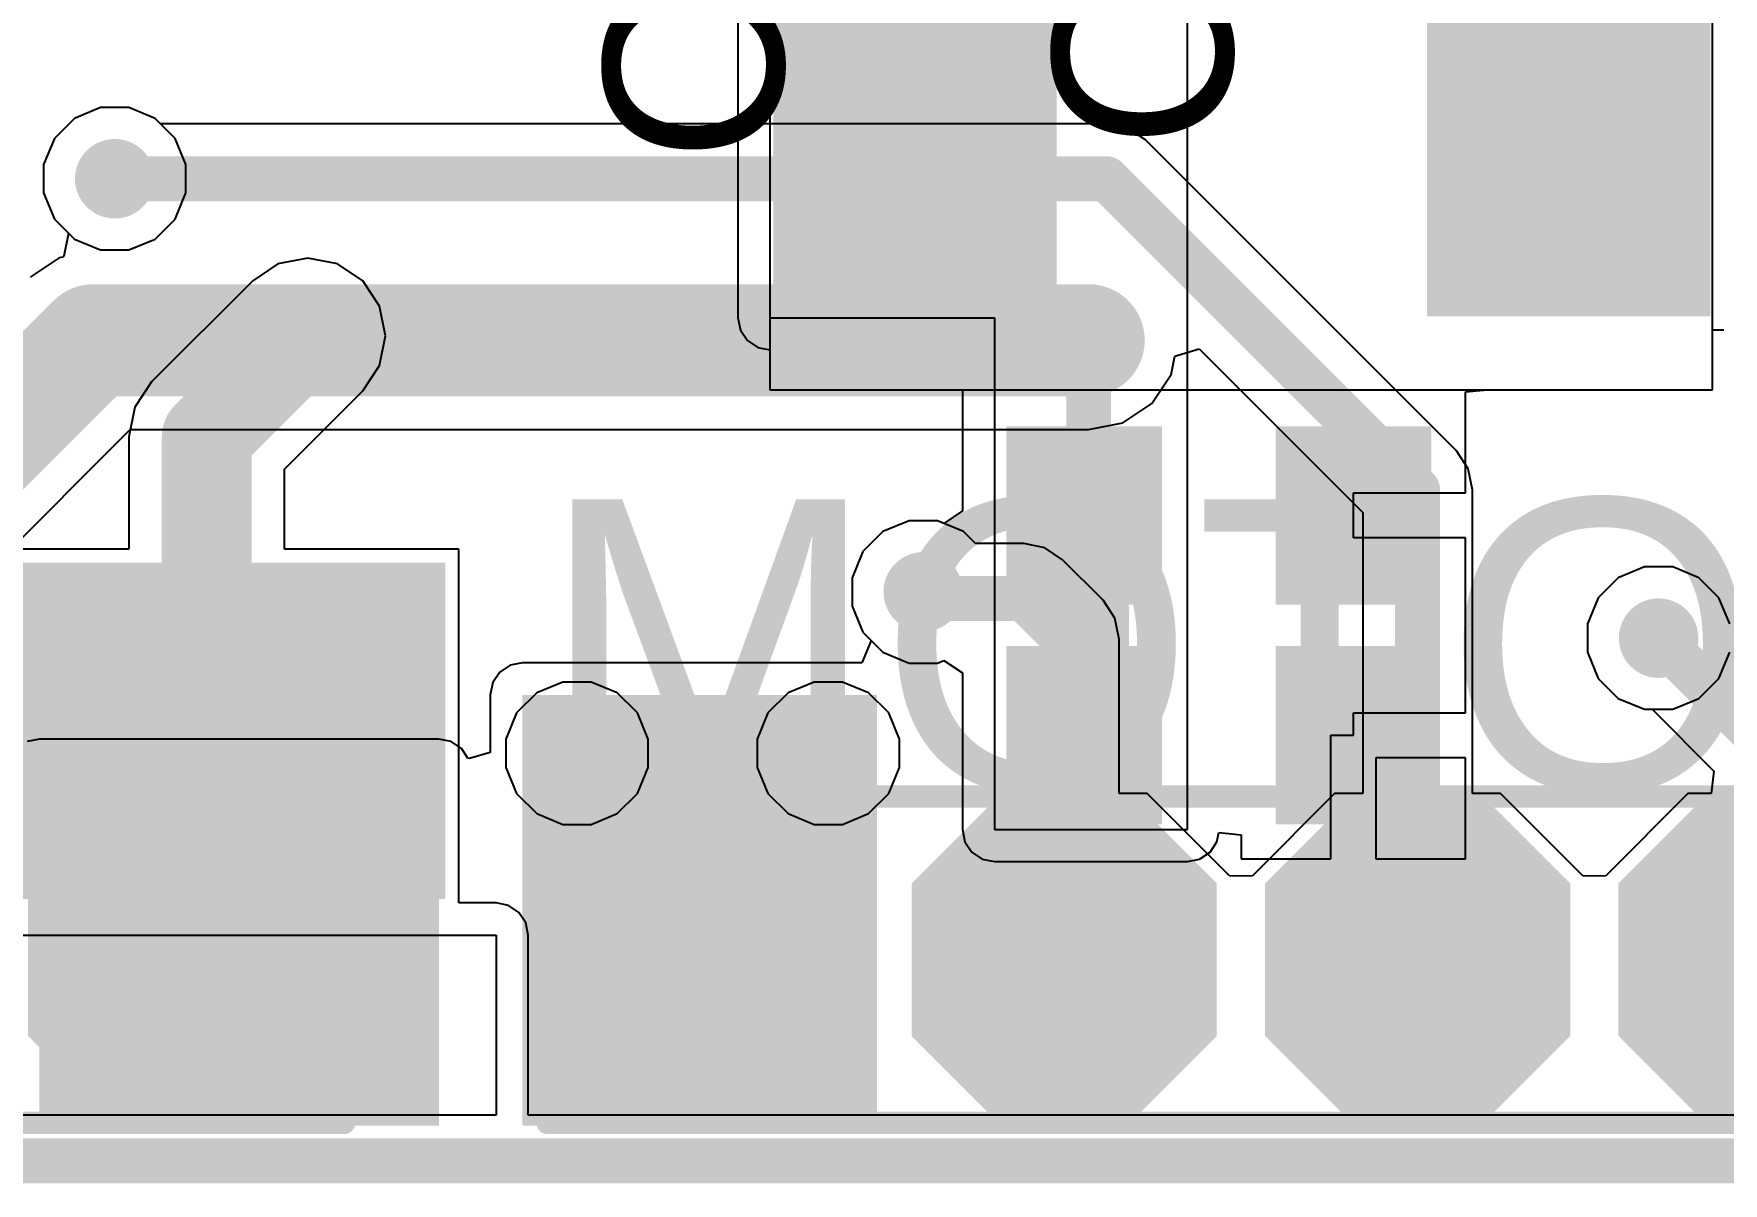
# Model space of a CAD drawing. Header units: millimetres. Extents: x -5.5 to 48.8, y -1.4 to 42.1.
# Drawn here: x 16.08 to 25.64, y -1.42 to 5.09 of the extents above; entities that cross this region are included whole.
import ezdxf

# ---------------------------------------------------------------- set-up
doc = ezdxf.new("R2010")
doc.units = ezdxf.units.MM
for name, color, linetype in [('BottomLayer', 5, 'Continuous'), ('BottomPaste', 16, 'Continuous'), ('BottomSolder', 6, 'Continuous'), ('Mechanical2', 216, 'Continuous'), ('TopLayer', 1, 'Continuous'), ('TopOverlay', 2, 'Continuous'), ('TopPaste', 8, 'Continuous'), ('TopSolder', 216, 'Continuous'), ('ViaHoleLayer', 16, 'Continuous')]:
    doc.layers.add(name, color=color, linetype=linetype)
doc.styles.add('Arial', font='', dxfattribs={"height": 0.2})
doc.styles.get('Arial').set_extended_font_data('Arial')

# ---------------------------------------------------------------- blocks, each defined once
blk = doc.blocks.new('SMA_B_4')
at = {"layer": 'BottomLayer'}
for points in [[(-3.25, 0.85), (-0.75, 0.85), (-0.75, -0.85), (-3.25, -0.85)], [(0.75, 0.85), (3.25, 0.85), (3.25, -0.85), (0.75, -0.85)]]:
    blk.add_hatch(color=5, dxfattribs=at).paths.add_polyline_path(points)
at = {"layer": 'BottomPaste'}
for points in [[(-3.25, 0.85), (-0.75, 0.85), (-0.75, -0.85), (-3.25, -0.85)], [(0.75, 0.85), (3.25, 0.85), (3.25, -0.85), (0.75, -0.85)]]:
    blk.add_hatch(color=16, dxfattribs=at).paths.add_polyline_path(points)
at = {"layer": 'BottomSolder'}
for points in [[(-3.3516, 0.9516), (-0.6484, 0.9516), (-0.6484, -0.9516), (-3.3516, -0.9516)], [(0.6484, 0.9516), (3.3516, 0.9516), (3.3516, -0.9516), (0.6484, -0.9516)]]:
    blk.add_hatch(color=6, dxfattribs=at).paths.add_polyline_path(points)
blk = doc.blocks.new('SMD_PADS__1X8__2_54MM_31')
at = {"layer": 'TopLayer'}
blk.add_hatch(color=1, dxfattribs=at).paths.add_polyline_path([(0.381, 0.762), (-0.381, 0.762), (-0.762, 0.381), (-0.762, -0.381), (-0.381, -0.762), (0.381, -0.762), (0.762, -0.381), (0.762, 0.381)])
at = {"layer": 'TopPaste'}
blk.add_hatch(color=8, dxfattribs=at).paths.add_polyline_path([(0.381, 0.762), (-0.381, 0.762), (-0.762, 0.381), (-0.762, -0.381), (-0.381, -0.762), (0.381, -0.762), (0.762, -0.381), (0.762, 0.381)])
at = {"layer": 'TopSolder'}
blk.add_hatch(color=216, dxfattribs=at).paths.add_polyline_path([(0.4318, 0.8636), (-0.4318, 0.8636), (-0.8636, 0.4318), (-0.8636, -0.4318), (-0.4318, -0.8636), (0.4318, -0.8636), (0.8636, -0.4318), (0.8636, 0.4318)])
at = {"layer": 'TopOverlay', "const_width": 0.127}
for points in [[(14.9238, 0.9238), (-0.9238, 0.9238)], [(-0.9238, 0.9238), (-0.9238, -0.9238)], [(14.9238, -0.9238), (-0.9238, -0.9238)]]:
    blk.add_lwpolyline(points, dxfattribs=at)
at = {"layer": 'TopOverlay', "const_width": 0.0635}
for points in [[(-0.9556, 0.9238, 1), (-0.8921, 0.9238, 1)], [(-0.9556, 0.9238, 1), (-0.8921, 0.9238, 1)], [(-0.9556, -0.9238, 1), (-0.8921, -0.9238, 1)], [(-0.9556, -0.9238, 1), (-0.8921, -0.9238, 1)]]:
    blk.add_lwpolyline(points, format="xyb", close=True, dxfattribs=at)
blk = doc.blocks.new('SMD_PADS__1X8__2_54MM_32')
at = {"layer": 'TopLayer'}
for points in [[(8.381, 0.762), (7.619, 0.762), (7.238, 0.381), (7.238, -0.381), (7.619, -0.762), (8.381, -0.762), (8.762, -0.381), (8.762, 0.381)], [(10.381, 0.762), (9.619, 0.762), (9.238, 0.381), (9.238, -0.381), (9.619, -0.762), (10.381, -0.762), (10.762, -0.381), (10.762, 0.381)], [(12.381, 0.762), (11.619, 0.762), (11.238, 0.381), (11.238, -0.381), (11.619, -0.762), (12.381, -0.762), (12.762, -0.381), (12.762, 0.381)], [(14.381, 0.762), (13.619, 0.762), (13.238, 0.381), (13.238, -0.381), (13.619, -0.762), (14.381, -0.762), (14.762, -0.381), (14.762, 0.381)]]:
    blk.add_hatch(color=1, dxfattribs=at).paths.add_polyline_path(points)
at = {"layer": 'TopPaste'}
for points in [[(8.381, 0.762), (7.619, 0.762), (7.238, 0.381), (7.238, -0.381), (7.619, -0.762), (8.381, -0.762), (8.762, -0.381), (8.762, 0.381)], [(10.381, 0.762), (9.619, 0.762), (9.238, 0.381), (9.238, -0.381), (9.619, -0.762), (10.381, -0.762), (10.762, -0.381), (10.762, 0.381)], [(12.381, 0.762), (11.619, 0.762), (11.238, 0.381), (11.238, -0.381), (11.619, -0.762), (12.381, -0.762), (12.762, -0.381), (12.762, 0.381)], [(14.381, 0.762), (13.619, 0.762), (13.238, 0.381), (13.238, -0.381), (13.619, -0.762), (14.381, -0.762), (14.762, -0.381), (14.762, 0.381)]]:
    blk.add_hatch(color=8, dxfattribs=at).paths.add_polyline_path(points)
at = {"layer": 'TopSolder'}
for points in [[(8.4318, 0.8636), (7.5682, 0.8636), (7.1364, 0.4318), (7.1364, -0.4318), (7.5682, -0.8636), (8.4318, -0.8636), (8.8636, -0.4318), (8.8636, 0.4318)], [(10.4318, 0.8636), (9.5682, 0.8636), (9.1364, 0.4318), (9.1364, -0.4318), (9.5682, -0.8636), (10.4318, -0.8636), (10.8636, -0.4318), (10.8636, 0.4318)], [(12.4318, 0.8636), (11.5682, 0.8636), (11.1364, 0.4318), (11.1364, -0.4318), (11.5682, -0.8636), (12.4318, -0.8636), (12.8636, -0.4318), (12.8636, 0.4318)], [(14.4318, 0.8636), (13.5682, 0.8636), (13.1364, 0.4318), (13.1364, -0.4318), (13.5682, -0.8636), (14.4318, -0.8636), (14.8636, -0.4318), (14.8636, 0.4318)]]:
    blk.add_hatch(color=216, dxfattribs=at).paths.add_polyline_path(points)
at = {"layer": 'TopOverlay', "const_width": 0.127}
for points in [[(14.9238, 0.9238), (-0.9238, 0.9238)], [(14.9238, 0.9238), (14.9238, -0.9238)], [(14.9238, -0.9238), (-0.9238, -0.9238)]]:
    blk.add_lwpolyline(points, dxfattribs=at)
at = {"layer": 'TopOverlay', "const_width": 0.0635}
for points in [[(14.8921, 0.9238, 1), (14.9556, 0.9238, 1)], [(14.8921, 0.9238, 1), (14.9556, 0.9238, 1)], [(14.8921, -0.9238, 1), (14.9556, -0.9238, 1)], [(14.8921, -0.9238, 1), (14.9556, -0.9238, 1)]]:
    blk.add_lwpolyline(points, format="xyb", close=True, dxfattribs=at)
blk = doc.blocks.new('SWPA5020S3R9NT_B_60')
at = {"layer": 'BottomLayer'}
for points in [[(-2.55, 2.1), (-1.15, 2.1), (-1.15, -2.1), (-2.55, -2.1)], [(1.15, 2.1), (2.55, 2.1), (2.55, -2.1), (1.15, -2.1)]]:
    blk.add_hatch(color=5, dxfattribs=at).paths.add_polyline_path(points)
at = {"layer": 'BottomPaste'}
for points in [[(-2.55, 2.1), (-1.15, 2.1), (-1.15, -2.1), (-2.55, -2.1)], [(1.15, 2.1), (2.55, 2.1), (2.55, -2.1), (1.15, -2.1)]]:
    blk.add_hatch(color=16, dxfattribs=at).paths.add_polyline_path(points)
at = {"layer": 'BottomSolder'}
for points in [[(-2.6516, 2.2016), (-1.0484, 2.2016), (-1.0484, -2.2016), (-2.6516, -2.2016)], [(1.0484, 2.2016), (2.6516, 2.2016), (2.6516, -2.2016), (1.0484, -2.2016)]]:
    blk.add_hatch(color=6, dxfattribs=at).paths.add_polyline_path(points)
blk = doc.blocks.new('C___0603_B_75')
at = {"layer": 'BottomLayer'}
for points in [[(-1.143, -0.4445), (-1.143, 0.4445), (-0.381, 0.4445), (-0.381, -0.4445)], [(0.381, -0.4445), (0.381, 0.4445), (1.143, 0.4445), (1.143, -0.4445)]]:
    blk.add_hatch(color=5, dxfattribs=at).paths.add_polyline_path(points)
at = {"layer": 'BottomPaste'}
for points in [[(-1.143, -0.4445), (-1.143, 0.4445), (-0.381, 0.4445), (-0.381, -0.4445)], [(0.381, -0.4445), (0.381, 0.4445), (1.143, 0.4445), (1.143, -0.4445)]]:
    blk.add_hatch(color=16, dxfattribs=at).paths.add_polyline_path(points)
at = {"layer": 'BottomSolder'}
for points in [[(-1.203, -0.5045), (-1.203, 0.5045), (-0.321, 0.5045), (-0.321, -0.5045)], [(0.321, -0.5045), (0.321, 0.5045), (1.203, 0.5045), (1.203, -0.5045)]]:
    blk.add_hatch(color=6, dxfattribs=at).paths.add_polyline_path(points)
blk = doc.blocks.new('C___0603_B_76')
at = {"layer": 'BottomLayer'}
for points in [[(-1.143, -0.4445), (-1.143, 0.4445), (-0.381, 0.4445), (-0.381, -0.4445)], [(0.381, -0.4445), (0.381, 0.4445), (1.143, 0.4445), (1.143, -0.4445)]]:
    blk.add_hatch(color=5, dxfattribs=at).paths.add_polyline_path(points)
at = {"layer": 'BottomPaste'}
for points in [[(-1.143, -0.4445), (-1.143, 0.4445), (-0.381, 0.4445), (-0.381, -0.4445)], [(0.381, -0.4445), (0.381, 0.4445), (1.143, 0.4445), (1.143, -0.4445)]]:
    blk.add_hatch(color=16, dxfattribs=at).paths.add_polyline_path(points)
at = {"layer": 'BottomSolder'}
for points in [[(-1.203, -0.5045), (-1.203, 0.5045), (-0.321, 0.5045), (-0.321, -0.5045)], [(0.321, -0.5045), (0.321, 0.5045), (1.203, 0.5045), (1.203, -0.5045)]]:
    blk.add_hatch(color=6, dxfattribs=at).paths.add_polyline_path(points)
blk = doc.blocks.new('C____A_85')
at = {"layer": 'TopLayer'}
for points in [[(-1.91, 0.565), (-0.49, 0.565), (-0.49, -0.565), (-1.91, -0.565)], [(0.49, 0.565), (1.91, 0.565), (1.91, -0.565), (0.49, -0.565)]]:
    blk.add_hatch(color=1, dxfattribs=at).paths.add_polyline_path(points)
at = {"layer": 'TopPaste'}
for points in [[(-1.91, 0.565), (-0.49, 0.565), (-0.49, -0.565), (-1.91, -0.565)], [(0.49, 0.565), (1.91, 0.565), (1.91, -0.565), (0.49, -0.565)]]:
    blk.add_hatch(color=8, dxfattribs=at).paths.add_polyline_path(points)
at = {"layer": 'TopSolder'}
for points in [[(-2.0116, 0.6666), (-0.3884, 0.6666), (-0.3884, -0.6666), (-2.0116, -0.6666)], [(0.3884, 0.6666), (2.0116, 0.6666), (2.0116, -0.6666), (0.3884, -0.6666)]]:
    blk.add_hatch(color=216, dxfattribs=at).paths.add_polyline_path(points)
at = {"layer": 'TopOverlay'}
for points, const_width in [([(-1.6256, 0.9652), (1.6256, 0.9652)], 0.127), ([(-1.6256, 0.9652), (-1.6256, 0.762)], 0.127), ([(1.6256, 0.9652), (1.6256, 0.7112)], 0.127), ([(-2.4192, 0.3254), (-2.4192, -0.2746)], 0.2), ([(-2.7192, 0.0254), (-2.1192, 0.0254)], 0.2), ([(1.6256, -0.7112), (1.6256, -0.9652)], 0.127), ([(-1.6256, -0.762), (-1.6256, -0.9652)], 0.127), ([(-1.6256, -0.9652), (1.6256, -0.9652)], 0.127)]:
    blk.add_lwpolyline(points, dxfattribs=dict(at, const_width=const_width))
for points, const_width in [([(-1.6574, 0.9652, 1), (-1.5938, 0.9652, 1)], 0.0635), ([(-1.6574, 0.9652, 1), (-1.5938, 0.9652, 1)], 0.0635), ([(1.5938, 0.9652, 1), (1.6574, 0.9652, 1)], 0.0635), ([(1.5938, 0.9652, 1), (1.6574, 0.9652, 1)], 0.0635), ([(-1.6574, 0.762, 1), (-1.5938, 0.762, 1)], 0.0635), ([(1.5938, 0.7112, 1), (1.6574, 0.7112, 1)], 0.0635), ([(-2.4692, 0.3254, 1), (-2.3692, 0.3254, 1)], 0.1), ([(-2.7692, 0.0254, 1), (-2.6692, 0.0254, 1)], 0.1), ([(-2.1692, 0.0254, 1), (-2.0692, 0.0254, 1)], 0.1), ([(-2.4692, -0.2746, 1), (-2.3692, -0.2746, 1)], 0.1), ([(1.5938, -0.7112, 1), (1.6574, -0.7112, 1)], 0.0635), ([(-1.6574, -0.762, 1), (-1.5938, -0.762, 1)], 0.0635), ([(-1.6574, -0.9652, 1), (-1.5938, -0.9652, 1)], 0.0635), ([(-1.6574, -0.9652, 1), (-1.5938, -0.9652, 1)], 0.0635), ([(1.5938, -0.9652, 1), (1.6574, -0.9652, 1)], 0.0635), ([(1.5938, -0.9652, 1), (1.6574, -0.9652, 1)], 0.0635)]:
    blk.add_lwpolyline(points, format="xyb", close=True, dxfattribs=dict(at, const_width=const_width))

msp = doc.modelspace()

# ---------------------------------------------------------------- hatches: boundary and pattern name
at = {"layer": 'BottomLayer'}
h = msp.add_hatch(color=5, dxfattribs=at)
edge = h.paths.add_edge_path()
edge.add_arc((16.5354, 4.2672), 0.225, 0, 360)
h = msp.add_hatch(color=5, dxfattribs=at)
edge = h.paths.add_edge_path()
edge.add_arc((17.6276, 3.3782), 0.225, 0, 360)
h = msp.add_hatch(color=5, dxfattribs=at)
edge = h.paths.add_edge_path()
edge.add_arc((22.0472, 3.3528), 0.225, 0, 360)
h = msp.add_hatch(color=5, dxfattribs=at)
edge = h.paths.add_edge_path()
edge.add_arc((21.111, 1.9291), 0.225, 0, 360)
h = msp.add_hatch(color=5, dxfattribs=at)
edge = h.paths.add_edge_path()
edge.add_arc((25.273, 1.6673), 0.225, 0, 360)
h = msp.add_hatch(color=5, dxfattribs=at)
edge = h.paths.add_edge_path()
edge.add_arc((19.1516, 1.016), 0.225, 0, 360)
h = msp.add_hatch(color=5, dxfattribs=at)
edge = h.paths.add_edge_path()
edge.add_arc((20.574, 1.016), 0.225, 0, 360)
h = msp.add_hatch(color=5, dxfattribs=at)
edge = h.paths.add_edge_path()
edge.add_arc((18.0594, -0.3302), 0.225, 0, 360)
at = {"layer": 'TopLayer'}
h = msp.add_hatch(color=1, dxfattribs=at)
edge = h.paths.add_edge_path()
edge.add_arc((16.5354, 4.2672), 0.225, 0, 360)
h = msp.add_hatch(color=1, dxfattribs=at)
edge = h.paths.add_edge_path()
edge.add_arc((17.6276, 3.3782), 0.225, 0, 360)
h = msp.add_hatch(color=1, dxfattribs=at)
edge = h.paths.add_edge_path()
edge.add_arc((22.0472, 3.3528), 0.225, 0, 360)
h = msp.add_hatch(color=1, dxfattribs=at)
edge = h.paths.add_edge_path()
edge.add_arc((21.111, 1.9291), 0.225, 0, 360)
h = msp.add_hatch(color=1, dxfattribs=at)
edge = h.paths.add_edge_path()
edge.add_arc((25.273, 1.6673), 0.225, 0, 360)
for points in [[(18.8422, 1.3462), (18.8422, -1.0922), (20.8488, -1.0922), (20.8488, 1.3462)], [(18.3698, 0.9144), (16.1092, 0.9144), (16.1092, -1.0922), (18.3698, -1.0922)]]:
    msp.add_hatch(color=1, dxfattribs=at).paths.add_polyline_path(points)
h = msp.add_hatch(color=1, dxfattribs=at)
edge = h.paths.add_edge_path()
edge.add_arc((19.1516, 1.016), 0.225, 0, 360)
h = msp.add_hatch(color=1, dxfattribs=at)
edge = h.paths.add_edge_path()
edge.add_arc((20.574, 1.016), 0.225, 0, 360)
h = msp.add_hatch(color=1, dxfattribs=at)
edge = h.paths.add_edge_path()
edge.add_arc((18.0594, -0.3302), 0.225, 0, 360)
at = {"layer": 'ViaHoleLayer'}
h = msp.add_hatch(color=16, dxfattribs=at)
edge = h.paths.add_edge_path()
edge.add_arc((16.5354, 4.2672), 0.1, 0, 360)
h = msp.add_hatch(color=16, dxfattribs=at)
edge = h.paths.add_edge_path()
edge.add_arc((17.6276, 3.3782), 0.1, 0, 360)
h = msp.add_hatch(color=16, dxfattribs=at)
edge = h.paths.add_edge_path()
edge.add_arc((22.0472, 3.3528), 0.1, 0, 360)
h = msp.add_hatch(color=16, dxfattribs=at)
edge = h.paths.add_edge_path()
edge.add_arc((21.111, 1.9291), 0.1, 0, 360)
h = msp.add_hatch(color=16, dxfattribs=at)
edge = h.paths.add_edge_path()
edge.add_arc((25.273, 1.6673), 0.1, 0, 360)
h = msp.add_hatch(color=16, dxfattribs=at)
edge = h.paths.add_edge_path()
edge.add_arc((19.1516, 1.016), 0.1, 0, 360)
h = msp.add_hatch(color=16, dxfattribs=at)
edge = h.paths.add_edge_path()
edge.add_arc((20.574, 1.016), 0.1, 0, 360)
h = msp.add_hatch(color=16, dxfattribs=at)
edge = h.paths.add_edge_path()
edge.add_arc((18.0594, -0.3302), 0.1, 0, 360)

# ---------------------------------------------------------------- linework, layer by layer
at = {"layer": 'BottomLayer'}
for p, q in [((20.2438, 8.3312), (20.2438, 3.0734)), ((25.5778, 3.0734), (25.5778, 8.3312)), ((20.0625, 7.8486), (20.0625, 3.4798)), ((20.2438, 7.8486), (20.2438, 3.4798)), ((22.606, 0.5842), (22.606, 7.8486)), ((16.3072, 4.6087), (16.1939, 4.4954)), ((16.4553, 4.67), (16.3072, 4.6087)), ((16.6155, 4.67), (16.4553, 4.67)), ((16.7636, 4.6087), (16.6155, 4.67)), ((16.8769, 4.4954), (16.7636, 4.6087)), ((16.1939, 4.4954), (16.1326, 4.3473)), ((16.9382, 4.3473), (16.8769, 4.4954)), ((16.1326, 4.3473), (16.1326, 4.1871)), ((16.9382, 4.1871), (16.9382, 4.3473)), ((16.1326, 4.1871), (16.1939, 4.039)), ((16.8769, 4.039), (16.9382, 4.1871)), ((16.1939, 4.039), (16.3072, 3.9257)), ((16.7636, 3.9257), (16.8769, 4.039)), ((16.3072, 3.9257), (16.4553, 3.8644)), ((16.6155, 3.8644), (16.7636, 3.9257)), ((16.4553, 3.8644), (16.6155, 3.8644)), ((17.4591, 3.7849), (17.3163, 3.6895)), ((17.6276, 3.8185), (17.4591, 3.7849)), ((17.7961, 3.7849), (17.6276, 3.8185)), ((17.9389, 3.6895), (17.7961, 3.7849)), ((17.3163, 3.6895), (16.7443, 3.1175)), ((18.0343, 3.5467), (17.9389, 3.6895)), ((18.0679, 3.3782), (18.0343, 3.5467)), ((20.0625, 3.4798), (20.0763, 3.4104)), ((20.2438, 3.4798), (21.5138, 3.4798)), ((21.5138, 3.4798), (21.5138, 0.5842)), ((18.0343, 3.2097), (18.0679, 3.3782)), ((20.0763, 3.4104), (20.1156, 3.3516)), ((20.1156, 3.3516), (20.1744, 3.3123)), ((25.5778, 3.0734), (25.5778, 3.4118)), ((25.5778, 3.4118), (25.642, 3.4118)), ((20.1744, 3.3123), (20.2438, 3.2985)), ((20.2438, 3.2985), (20.2438, 3.0734)), ((17.9389, 3.0669), (18.0343, 3.2097)), ((16.7443, 3.1175), (16.6489, 2.9747)), ((17.4959, 2.6238), (17.9389, 3.0669)), ((20.2438, 3.0734), (25.5778, 3.0734)), ((20.2438, 3.0734), (21.3325, 3.0734)), ((21.3325, 3.0734), (21.3325, 2.3876)), ((24.1808, 3.0607), (24.3025, 3.0734)), ((24.1808, 2.4892), (24.1808, 3.0607)), ((24.3025, 3.0734), (25.5778, 3.0734)), ((16.6489, 2.9747), (16.6153, 2.8062)), ((16.6153, 2.8062), (16.6153, 2.1708)), ((17.4959, 2.1708), (17.4959, 2.6238)), ((23.5458, 2.2352), (23.5458, 2.4892)), ((23.5458, 2.4892), (24.1808, 2.4892)), ((21.0309, 2.3319), (20.8828, 2.2705)), ((21.1911, 2.3319), (21.0309, 2.3319)), ((21.2269, 2.317), (21.1911, 2.3319)), ((21.3325, 2.3876), (21.2269, 2.317)), ((20.8828, 2.2705), (20.7695, 2.1572)), ((24.1808, 2.2352), (23.5458, 2.2352)), ((24.1808, 1.6637), (24.1808, 2.2352)), ((16.6153, 2.1708), (15.6278, 2.1708)), ((18.4834, 2.1708), (17.4959, 2.1708)), ((18.4834, 0.1686), (18.4834, 2.1708)), ((20.7695, 2.1572), (20.7082, 2.0092)), ((20.7082, 2.0092), (20.7082, 1.8489)), ((25.0448, 2.0088), (24.9315, 1.8955)), ((25.1929, 2.0701), (25.0448, 2.0088)), ((25.3531, 2.0701), (25.1929, 2.0701)), ((25.5012, 2.0088), (25.3531, 2.0701)), ((25.6145, 1.8955), (25.5012, 2.0088)), ((20.7082, 1.8489), (20.7695, 1.7009)), ((24.9315, 1.8955), (24.8702, 1.7474)), ((25.6758, 1.7474), (25.6145, 1.8955)), ((24.8702, 1.7474), (24.8702, 1.5872)), ((20.7695, 1.7009), (20.8828, 1.5876)), ((24.1808, 1.2446), (24.1808, 1.6637)), ((20.8828, 1.5876), (21.0309, 1.5263)), ((21.1911, 1.5263), (21.2269, 1.5411)), ((21.2269, 1.5411), (21.3325, 1.4705)), ((24.8702, 1.5872), (24.9315, 1.4391)), ((25.6145, 1.4391), (25.6758, 1.5872)), ((21.0309, 1.5263), (21.1911, 1.5263)), ((21.3325, 1.4705), (21.3325, 0.5842)), ((24.9315, 1.4391), (25.0448, 1.3258)), ((25.5012, 1.3258), (25.6145, 1.4391)), ((18.9234, 1.3575), (18.8101, 1.2442)), ((19.0715, 1.4188), (18.9234, 1.3575)), ((19.2317, 1.4188), (19.0715, 1.4188)), ((19.3798, 1.3575), (19.2317, 1.4188)), ((19.4931, 1.2442), (19.3798, 1.3575)), ((20.3458, 1.3575), (20.2325, 1.2442)), ((20.4939, 1.4188), (20.3458, 1.3575)), ((20.6541, 1.4188), (20.4939, 1.4188)), ((20.8022, 1.3575), (20.6541, 1.4188)), ((20.9155, 1.2442), (20.8022, 1.3575)), ((18.8101, 1.2442), (18.7488, 1.0961)), ((19.5544, 1.0961), (19.4931, 1.2442)), ((20.2325, 1.2442), (20.1712, 1.0961)), ((20.9768, 1.0961), (20.9155, 1.2442)), ((23.5458, 1.1176), (23.5458, 1.2446)), ((23.5458, 1.2446), (24.1808, 1.2446)), ((25.0448, 1.3258), (25.1929, 1.2645)), ((25.1929, 1.2645), (25.3531, 1.2645)), ((25.3531, 1.2645), (25.5012, 1.3258)), ((18.7488, 1.0961), (18.7488, 0.9359)), ((19.5544, 0.9359), (19.5544, 1.0961)), ((20.1712, 1.0961), (20.1712, 0.9359)), ((20.9768, 0.9359), (20.9768, 1.0961)), ((23.4188, 0.4191), (23.4188, 1.1176)), ((23.4188, 1.1176), (23.5458, 1.1176)), ((24.1808, 0.9906), (23.6728, 0.9906)), ((23.6728, 0.9906), (23.6728, 0.4191)), ((24.1808, 0.4191), (24.1808, 0.9906)), ((18.7488, 0.9359), (18.8101, 0.7878)), ((19.4931, 0.7878), (19.5544, 0.9359)), ((20.1712, 0.9359), (20.2325, 0.7878)), ((20.9155, 0.7878), (20.9768, 0.9359)), ((18.8101, 0.7878), (18.9234, 0.6745)), ((19.3798, 0.6745), (19.4931, 0.7878)), ((20.2325, 0.7878), (20.3458, 0.6745)), ((20.8022, 0.6745), (20.9155, 0.7878)), ((18.9234, 0.6745), (19.0715, 0.6132)), ((19.2317, 0.6132), (19.3798, 0.6745)), ((20.3458, 0.6745), (20.4939, 0.6132)), ((20.6541, 0.6132), (20.8022, 0.6745)), ((19.0715, 0.6132), (19.2317, 0.6132)), ((20.4939, 0.6132), (20.6541, 0.6132)), ((21.3325, 0.5842), (21.3463, 0.5148)), ((21.5138, 0.5842), (22.606, 0.5842)), ((21.3463, 0.5148), (21.3856, 0.456)), ((22.7342, 0.456), (22.7735, 0.5148)), ((22.7735, 0.5148), (22.7838, 0.5667)), ((22.7838, 0.5667), (22.9108, 0.5542)), ((22.9108, 0.5542), (22.9108, 0.4191)), ((21.3856, 0.456), (21.4444, 0.4167)), ((21.4444, 0.4167), (21.5138, 0.4029)), ((21.5138, 0.4029), (22.606, 0.4029)), ((22.606, 0.4029), (22.6754, 0.4167)), ((22.6754, 0.4167), (22.7342, 0.456)), ((22.9108, 0.4191), (23.4188, 0.4191)), ((23.6728, 0.4191), (24.1808, 0.4191)), ((18.6944, 0.1686), (18.4834, 0.1686)), ((18.7638, 0.1548), (18.6944, 0.1686)), ((18.8226, 0.1155), (18.7638, 0.1548)), ((18.8619, 0.0567), (18.8226, 0.1155)), ((18.8757, -0.0127), (18.8619, 0.0567)), ((15.3514, -0.0127), (18.6944, -0.0127)), ((18.6944, -0.0127), (18.6944, -1.0314)), ((18.8757, -1.0314), (18.8757, -0.0127)), ((18.6944, -1.0314), (2.159, -1.0314)), ((34.6918, -1.0314), (18.8757, -1.0314))]:
    msp.add_line(p, q, dxfattribs=at)
for points, const_width in [([(17.0556, 2.8062), (17.6276, 3.3782)], 0.508), ([(22.0472, 2.3876), (22.0472, 3.3528)], 0.254), ([(17.0556, 1.143), (17.0556, 2.8062)], 0.508), ([(23.5458, 2.3622), (23.5712, 2.3876)], 0.635), ([(22.0218, 2.3622), (22.0472, 2.3876)], 0.254), ([(22.0218, 1.8288), (22.0218, 2.3622)], 0.254), ([(22.0218, 1.1176), (22.0218, 1.8288)], 0.508)]:
    msp.add_lwpolyline(points, dxfattribs=dict(at, const_width=const_width))
for points, const_width in [([(17.5006, 3.3782, 1), (17.7546, 3.3782, 1)], 0.254), ([(21.9837, 3.3528, 1), (22.1107, 3.3528, 1)], 0.127), ([(16.9286, 2.8062, 1), (17.1826, 2.8062, 1)], 0.254), ([(16.9286, 2.8062, 1), (17.1826, 2.8062, 1)], 0.254), ([(23.387, 2.3622, 1), (23.7046, 2.3622, 1)], 0.3175), ([(23.4124, 2.3876, 1), (23.7299, 2.3876, 1)], 0.3175), ([(21.9583, 2.3622, 1), (22.0853, 2.3622, 1)], 0.127), ([(21.9583, 2.3622, 1), (22.0853, 2.3622, 1)], 0.127), ([(21.9837, 2.3876, 1), (22.1107, 2.3876, 1)], 0.127), ([(21.9837, 2.3876, 1), (22.1107, 2.3876, 1)], 0.127), ([(21.8948, 1.8288, 1), (22.1488, 1.8288, 1)], 0.254), ([(21.9583, 1.8288, 1), (22.0853, 1.8288, 1)], 0.127), ([(16.9286, 1.143, 1), (17.1826, 1.143, 1)], 0.254), ([(21.8948, 1.1176, 1), (22.1488, 1.1176, 1)], 0.254)]:
    msp.add_lwpolyline(points, format="xyb", close=True, dxfattribs=dict(at, const_width=const_width))
at = {"layer": 'Mechanical2', "const_width": 0.254}
msp.add_lwpolyline([(-1.2954, -1.2904), (48.7046, -1.2904)], dxfattribs=at)
at = {"layer": 'TopLayer'}
for p, q in [((16.3072, 4.6087), (16.1939, 4.4954)), ((16.4553, 4.67), (16.3072, 4.6087)), ((16.6155, 4.67), (16.4553, 4.67)), ((16.7636, 4.6087), (16.6155, 4.67)), ((16.7943, 4.578), (16.7636, 4.6087)), ((16.1939, 4.4954), (16.1326, 4.3473)), ((22.1488, 4.578), (16.7943, 4.578)), ((22.2677, 4.5543), (22.1488, 4.578)), ((22.3685, 4.4869), (22.2677, 4.5543)), ((24.1287, 2.7267), (22.3685, 4.4869)), ((16.1326, 4.3473), (16.1326, 4.1871)), ((16.1326, 4.1871), (16.1939, 4.039)), ((16.1939, 4.039), (16.2736, 3.9594)), ((16.2736, 3.9594), (16.2465, 3.8291)), ((16.2465, 3.8291), (16.2432, 3.8238)), ((16.2207, 3.8194), (16.0569, 3.7099)), ((16.2432, 3.8238), (16.2207, 3.8194)), ((22.5138, 3.1595), (22.5343, 3.2626)), ((22.5343, 3.2626), (22.6721, 3.3044)), ((22.6721, 3.3044), (23.5982, 2.3783)), ((22.4043, 2.9957), (22.5138, 3.1595)), ((22.2405, 2.8862), (22.4043, 2.9957)), ((22.0472, 2.8478), (22.2405, 2.8862)), ((14.7563, 0.9809), (16.6232, 2.8478)), ((16.6232, 2.8478), (22.0472, 2.8478)), ((24.1961, 2.6259), (24.1287, 2.7267)), ((24.2198, 2.507), (24.1961, 2.6259)), ((24.2198, 0.7874), (24.2198, 2.507)), ((21.0309, 2.3319), (20.8828, 2.2705)), ((21.1911, 2.3319), (21.0309, 2.3319)), ((21.3392, 2.2705), (21.1911, 2.3319)), ((23.5982, 2.3783), (23.5982, 0.7874)), ((20.8828, 2.2705), (20.7695, 2.1572)), ((21.4074, 2.2023), (21.3392, 2.2705)), ((21.6796, 2.2023), (21.4074, 2.2023)), ((21.7986, 2.1787), (21.6796, 2.2023)), ((20.7695, 2.1572), (20.7082, 2.0092)), ((21.8994, 2.1113), (21.7986, 2.1787)), ((22.1287, 1.8819), (21.8994, 2.1113)), ((20.7082, 2.0092), (20.7082, 1.8489)), ((25.0448, 2.0088), (24.9315, 1.8955)), ((25.1929, 2.0701), (25.0448, 2.0088)), ((25.3531, 2.0701), (25.1929, 2.0701)), ((25.5012, 2.0088), (25.3531, 2.0701)), ((25.6145, 1.8955), (25.5012, 2.0088)), ((20.7082, 1.8489), (20.7695, 1.7009)), ((22.1961, 1.7811), (22.1287, 1.8819)), ((24.9315, 1.8955), (24.8702, 1.7474)), ((25.6758, 1.7474), (25.6145, 1.8955)), ((22.2198, 1.6622), (22.1961, 1.7811)), ((24.8702, 1.7474), (24.8702, 1.5872)), ((20.8159, 1.6545), (20.7633, 1.5275)), ((20.7695, 1.7009), (20.8159, 1.6545)), ((22.2198, 0.7874), (22.2198, 1.6622)), ((24.8702, 1.5872), (24.9315, 1.4391)), ((18.714, 1.4744), (18.6747, 1.4156)), ((18.7728, 1.5137), (18.714, 1.4744)), ((18.8422, 1.5275), (18.7728, 1.5137)), ((20.7633, 1.5275), (18.8422, 1.5275)), ((24.9315, 1.4391), (25.0448, 1.3258)), ((18.6747, 1.4156), (18.6609, 1.3462)), ((18.6609, 1.3462), (18.6609, 1.0197)), ((25.0448, 1.3258), (25.1929, 1.2645)), ((25.1929, 1.2645), (25.2363, 1.2645)), ((25.2363, 1.2645), (25.5864, 0.9144)), ((16.1092, 1.0957), (16.0398, 1.0819)), ((18.3698, 1.0957), (16.1092, 1.0957)), ((18.4392, 1.0819), (18.3698, 1.0957)), ((18.498, 1.0426), (18.4392, 1.0819)), ((18.5339, 0.9888), (18.498, 1.0426)), ((18.5434, 0.9869), (18.5339, 0.9888)), ((18.6609, 1.0197), (18.5434, 0.9869)), ((25.5864, 0.9144), (25.5697, 0.7874)), ((22.3789, 0.7874), (22.2198, 0.7874)), ((22.8441, 0.3222), (22.3789, 0.7874)), ((23.4391, 0.7874), (22.9739, 0.3222)), ((23.5982, 0.7874), (23.4391, 0.7874)), ((24.3789, 0.7874), (24.2198, 0.7874)), ((24.8441, 0.3222), (24.3789, 0.7874)), ((25.4391, 0.7874), (24.9739, 0.3222)), ((25.5697, 0.7874), (25.4391, 0.7874)), ((22.909, 0.3197), (22.8441, 0.3222)), ((22.9739, 0.3222), (22.909, 0.3197)), ((24.909, 0.3197), (24.8441, 0.3222)), ((24.9739, 0.3222), (24.909, 0.3197))]:
    msp.add_line(p, q, dxfattribs=at)
for points, const_width in [([(16.5354, 4.2672), (22.1488, 4.2672)], 0.254), ([(22.1488, 4.2672), (23.909, 2.507)], 0.254), ([(12.9088, -0.1524), (16.414, 3.3528)], 0.635), ([(16.414, 3.3528), (22.0472, 3.3528)], 0.635), ([(23.909, -0.1524), (23.909, 2.507)], 0.254), ([(21.111, 1.9291), (21.1485, 1.8916)], 0.254), ([(21.1485, 1.8916), (21.6796, 1.8916)], 0.254), ([(21.6796, 1.8916), (21.909, 1.6622)], 0.254), ([(21.909, -0.1524), (21.909, 1.6622)], 0.254), ([(25.273, 1.6673), (25.909, 1.0313)], 0.254), ([(16.9088, -0.1524), (17.1882, 0.127)], 0.3048)]:
    msp.add_lwpolyline(points, dxfattribs=dict(at, const_width=const_width))
for points, const_width in [([(16.4719, 4.2672, 1), (16.5989, 4.2672, 1)], 0.127), ([(22.0853, 4.2672, 1), (22.2123, 4.2672, 1)], 0.127), ([(22.0853, 4.2672, 1), (22.2123, 4.2672, 1)], 0.127), ([(16.2553, 3.3528, 1), (16.5728, 3.3528, 1)], 0.3175), ([(16.2553, 3.3528, 1), (16.5728, 3.3528, 1)], 0.3175), ([(21.8884, 3.3528, 1), (22.206, 3.3528, 1)], 0.3175), ([(23.8455, 2.507, 1), (23.9725, 2.507, 1)], 0.127), ([(23.8455, 2.507, 1), (23.9725, 2.507, 1)], 0.127), ([(21.0475, 1.9291, 1), (21.1745, 1.9291, 1)], 0.127), ([(21.085, 1.8916, 1), (21.212, 1.8916, 1)], 0.127), ([(21.085, 1.8916, 1), (21.212, 1.8916, 1)], 0.127), ([(21.6161, 1.8916, 1), (21.7431, 1.8916, 1)], 0.127), ([(21.6161, 1.8916, 1), (21.7431, 1.8916, 1)], 0.127), ([(21.8455, 1.6622, 1), (21.9725, 1.6622, 1)], 0.127), ([(21.8455, 1.6622, 1), (21.9725, 1.6622, 1)], 0.127), ([(25.2095, 1.6673, 1), (25.3365, 1.6673, 1)], 0.127), ([(17.112, 0.127, 1), (17.2644, 0.127, 1)], 0.1524), ([(16.8326, -0.1524, 1), (16.985, -0.1524, 1)], 0.1524), ([(21.8455, -0.1524, 1), (21.9725, -0.1524, 1)], 0.127), ([(23.8455, -0.1524, 1), (23.9725, -0.1524, 1)], 0.127)]:
    msp.add_lwpolyline(points, format="xyb", close=True, dxfattribs=dict(at, const_width=const_width))

# ---------------------------------------------------------------- block references
for name, p, rotation in [('C____A_85', (15.4686, 7.3914), 90), ('SWPA5020S3R9NT_B_60', (22.9142, 5.6896), 180), ('C___0603_B_76', (22.7838, 2.3622), 180), ('C___0603_B_75', (22.7838, 1.1176), 180), ('SMD_PADS__1X8__2_54MM_31', (16.9088, -0.1524), 180), ('SMD_PADS__1X8__2_54MM_32', (33.909, -0.1524), 180)]:
    msp.add_blockref(name, p, dxfattribs=dict(rotation=rotation))
msp.add_blockref('SMA_B_4', (15.0556, 1.143))

# ---------------------------------------------------------------- texts
at = {"layer": 'TopOverlay', "style": 'Arial'}
for s, height, rotation, p in [('C43', 1.016, 90, (20.3198, 4.3608)), ('C42', 1.016, 90, (22.8609, 4.437)), ('MOTOR 6', 1.651, 360, (18.9362, 0.8021))]:
    msp.add_text(s, height=height, rotation=rotation, dxfattribs=at).set_placement(p)

doc.saveas('drawing.dxf')
